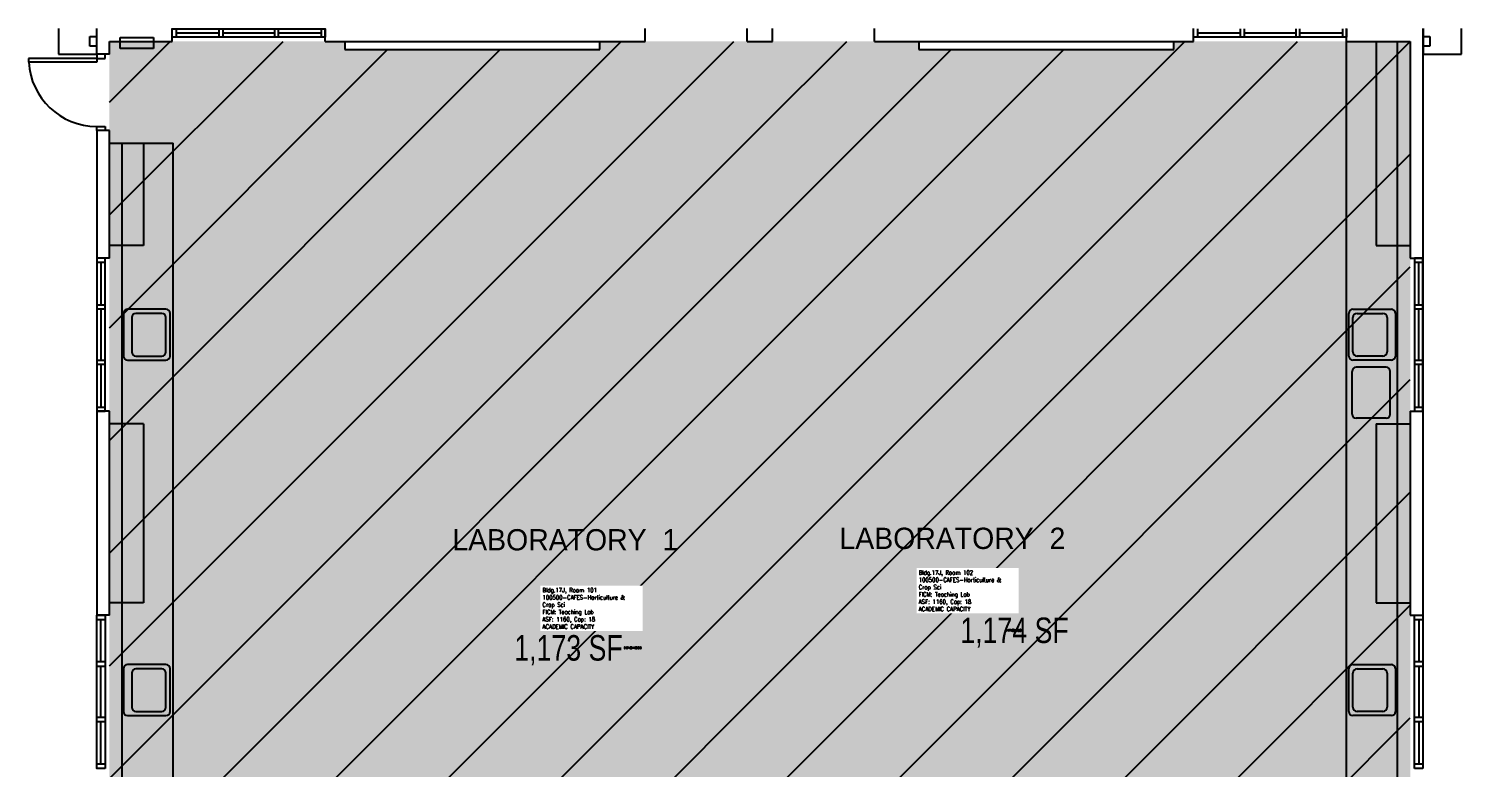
# Model space of a CAD drawing. Header units: inches. Extents: x -216 to 642, y -298 to 996.
# Drawn here: x -32 to 642, y 276 to 624 of the extents above; entities that cross this region are included whole.
import ezdxf
from ezdxf.enums import TextEntityAlignment as Align

# ---------------------------------------------------------------- set-up
doc = ezdxf.new("R2010")
doc.units = ezdxf.units.IN
doc.header["$LTSCALE"] = 50
doc.header["$MEASUREMENT"] = 0
for name, color, linetype in [('A-DOOR', 2, 'CONTINUOUS'), ('A-FLOR', 3, 'CONTINUOUS'), ('A-GLAZ', 1, 'CONTINUOUS'), ('A-GLAZ-SILL', 2, 'CONTINUOUS'), ('A-IDEN-RNUM', 7, 'CONTINUOUS'), ('A-IDEN-SNUM', 4, 'CONTINUOUS'), ('A-IDEN-TEXT', 4, 'CONTINUOUS'), ('A-IDEN-VNUM', 4, 'CONTINUOUS'), ('A-WALL', 5, 'CONTINUOUS'), ('AREA-TEXT', 3, 'CONTINUOUS'), ('Rooms-Capacity', 4, 'CONTINUOUS'), ('Rooms-Category-Color', 7, 'CONTINUOUS'), ('Rooms-College-Color', 7, 'CONTINUOUS'), ('Rooms-Department-Color', 7, 'CONTINUOUS'), ('Rooms-Division-Color', 7, 'CONTINUOUS'), ('Rooms-Information', 7, 'CONTINUOUS')]:
    doc.layers.add(name, color=color, linetype=linetype)
doc.styles.add('AREA', font='arial.ttf', dxfattribs={"width": 0.75, "height": 24})
doc.styles.add('ROOMSNUMBER', font='txt.shx', dxfattribs={"height": 0.03})
doc.styles.add('ROOMVNUMBER', font='simplex.shx', dxfattribs={"width": 0.85})

msp = doc.modelspace()

# ---------------------------------------------------------------- hatches: boundary and pattern name
at = {"layer": 'Rooms-Capacity'}
h = msp.add_hatch(dxfattribs=at)
h.set_pattern_fill('ANSI31', color=256, scale=300, style=0)
h.paths.add_polyline_path([(312, 17.99), (279, 17.99), (279, 70.07), (6, 70.07), (6, 618), (116.77, 618), (116.77, 614.09), (236.76, 614.09), (236.76, 618), (258, 618), (311.77, 618)])
h = msp.add_hatch(dxfattribs=at)
h.set_pattern_fill('ANSI31', color=256, scale=300, style=0)
h.paths.add_polyline_path([(311.77, 618), (386.77, 618), (386.77, 614.09), (506.76, 614.09), (506.76, 618), (618, 618), (618, 70.07), (345, 70.07), (345, 17.99), (312, 17.99)])
at = {"layer": 'Rooms-Category-Color', "true_color": 0xe3f498}
for points in [[(312, 17.99), (279, 17.99), (279, 70.07), (6, 70.07), (6, 618), (116.77, 618), (116.77, 614.09), (236.76, 614.09), (236.76, 618), (258, 618), (311.77, 618)], [(311.77, 618), (386.77, 618), (386.77, 614.09), (506.76, 614.09), (506.76, 618), (618, 618), (618, 70.07), (345, 70.07), (345, 17.99), (312, 17.99)]]:
    msp.add_hatch(color=61, dxfattribs=at).paths.add_polyline_path(points)
at = {"layer": 'Rooms-College-Color', "true_color": 0xe3c5e1}
for points in [[(312, 17.99), (279, 17.99), (279, 70.07), (6, 70.07), (6, 618), (116.77, 618), (116.77, 614.09), (236.76, 614.09), (236.76, 618), (258, 618), (311.77, 618)], [(311.77, 618), (386.77, 618), (386.77, 614.09), (506.76, 614.09), (506.76, 618), (618, 618), (618, 70.07), (345, 70.07), (345, 17.99), (312, 17.99)]]:
    msp.add_hatch(color=254, dxfattribs=at).paths.add_polyline_path(points)
at = {"layer": 'Rooms-Department-Color', "true_color": 0xe3c5e1}
for points in [[(312, 17.99), (279, 17.99), (279, 70.07), (6, 70.07), (6, 618), (116.77, 618), (116.77, 614.09), (236.76, 614.09), (236.76, 618), (258, 618), (311.77, 618)], [(311.77, 618), (386.77, 618), (386.77, 614.09), (506.76, 614.09), (506.76, 618), (618, 618), (618, 70.07), (345, 70.07), (345, 17.99), (312, 17.99)]]:
    msp.add_hatch(color=254, dxfattribs=at).paths.add_polyline_path(points)
at = {"layer": 'Rooms-Division-Color', "true_color": 0xe3c5e1}
for points in [[(312, 17.99), (279, 17.99), (279, 70.07), (6, 70.07), (6, 618), (116.77, 618), (116.77, 614.09), (236.76, 614.09), (236.76, 618), (258, 618), (311.77, 618)], [(311.77, 618), (386.77, 618), (386.77, 614.09), (506.76, 614.09), (506.76, 618), (618, 618), (618, 70.07), (345, 70.07), (345, 17.99), (312, 17.99)]]:
    msp.add_hatch(color=254, dxfattribs=at).paths.add_polyline_path(points)

# ---------------------------------------------------------------- linework, layer by layer
at = {"layer": 'A-DOOR', "linetype": 'Continuous'}
for p, q in [((-32, 610), (-32, 608.25)), ((0, 610), (-32, 610)), ((0, 608.25), (-32, 608.25)), ((0, 610), (0, 608.25))]:
    msp.add_line(p, q, dxfattribs=at)
msp.add_arc((0, 610), 32, 183.13024, 270, dxfattribs=at)
at = {"layer": 'A-FLOR'}
for p, q in [((-18, 624), (-18, 612)), ((-3.21, 620.23), (0, 620.23)), ((-3.21, 615.77), (-3.21, 620.23)), ((624, 624), (624, 612)), ((624, 615.99), (624, 620.44)), ((624, 620.23), (627.21, 620.23)), ((627.21, 620.23), (627.21, 615.77)), ((642, 612), (642, 624)), ((0, 615.77), (-3.21, 615.77)), ((11.03, 619.86), (26.73, 619.86)), ((11.03, 614.63), (11.03, 619.86)), ((26.73, 614.63), (11.03, 614.63)), ((26.73, 619.86), (26.73, 614.63)), ((588, 100.07), (588, 618)), ((602, 618), (602, 522)), ((612, 76.07), (612, 618)), ((627.21, 615.77), (624, 615.77)), ((-18, 612), (0, 612)), ((624, 612), (642, 612)), ((6, 570.11), (36, 570.11)), ((12, 100.07), (12, 570.11)), ((22, 570.11), (22, 522)), ((36, 100.07), (36, 570.11)), ((22, 522), (6, 522)), ((602, 522), (618, 522)), ((12.58, 490.03), (12.58, 469.97)), ((32.61, 492), (14.54, 492)), ((16.51, 488.06), (16.51, 471.94)), ((30.64, 490.03), (18.48, 490.03)), ((32.61, 471.94), (32.61, 488.06)), ((34.58, 469.97), (34.58, 490.03)), ((589.04, 469.97), (589.04, 490.03)), ((591.01, 492), (609.07, 492)), ((591.01, 471.94), (591.01, 488.06)), ((592.98, 490.03), (605.14, 490.03)), ((607.1, 488.06), (607.1, 471.94)), ((611.04, 490.03), (611.04, 469.97)), ((14.54, 468), (32.61, 468)), ((18.48, 469.97), (30.64, 469.97)), ((609.07, 468), (591.01, 468)), ((605.14, 469.97), (592.98, 469.97)), ((590.58, 442.68), (590.58, 462.68)), ((606.58, 464.68), (592.58, 464.68)), ((608.58, 442.68), (608.58, 462.68)), ((606.58, 440.68), (592.58, 440.68)), ((22, 438), (6, 438)), ((22, 438), (22, 353.79)), ((602, 438), (602, 353.79)), ((602, 438), (618, 438)), ((22, 353.79), (6, 353.79)), ((602, 353.79), (618, 353.79)), ((32.61, 324.79), (14.54, 324.79)), ((591.01, 324.79), (609.07, 324.79)), ((12.58, 322.82), (12.58, 302.76)), ((16.51, 320.85), (16.51, 304.73)), ((30.64, 322.82), (18.48, 322.82)), ((32.61, 304.73), (32.61, 320.85)), ((34.58, 302.76), (34.58, 322.82)), ((589.04, 302.76), (589.04, 322.82)), ((591.01, 304.73), (591.01, 320.85)), ((592.98, 322.82), (605.14, 322.82)), ((607.1, 320.85), (607.1, 304.73)), ((611.04, 322.82), (611.04, 302.76)), ((14.54, 300.79), (32.61, 300.79)), ((18.48, 302.76), (30.64, 302.76)), ((609.07, 300.79), (591.01, 300.79)), ((605.14, 302.76), (592.98, 302.76))]:
    msp.add_line(p, q, dxfattribs=at)
for centre, radius, start, end in [((14.54, 490.03), 1.97, 90, 180), ((18.48, 488.06), 1.97, 90, 180), ((30.64, 488.06), 1.97, 360, 90), ((32.61, 490.03), 1.97, 360, 90), ((591.01, 490.03), 1.97, 90, 180), ((592.98, 488.06), 1.97, 90, 180), ((605.14, 488.06), 1.97, 360, 90), ((609.07, 490.03), 1.97, 360, 90), ((18.48, 471.94), 1.97, 180, 270), ((30.64, 471.94), 1.97, 270, 360), ((592.98, 471.94), 1.97, 180, 270), ((605.14, 471.94), 1.97, 270, 360), ((14.54, 469.97), 1.97, 180, 270), ((32.61, 469.97), 1.97, 270, 360), ((591.01, 469.97), 1.97, 180, 270), ((609.07, 469.97), 1.97, 270, 360), ((592.58, 462.68), 2, 90, 180), ((606.58, 462.68), 2, 360, 90), ((592.58, 442.68), 2, 180, 270), ((606.58, 442.68), 2, 270, 360), ((14.54, 322.82), 1.97, 90, 180), ((32.61, 322.82), 1.97, 360, 90), ((591.01, 322.82), 1.97, 90, 180), ((609.07, 322.82), 1.97, 360, 90), ((18.48, 320.85), 1.97, 90, 180), ((30.64, 320.85), 1.97, 360, 90), ((592.98, 320.85), 1.97, 90, 180), ((605.14, 320.85), 1.97, 360, 90), ((18.48, 304.73), 1.97, 180, 270), ((30.64, 304.73), 1.97, 270, 360), ((592.98, 304.73), 1.97, 180, 270), ((605.14, 304.73), 1.97, 270, 360), ((14.54, 302.76), 1.97, 180, 270), ((32.61, 302.76), 1.97, 270, 360), ((591.01, 302.76), 1.97, 180, 270), ((609.07, 302.76), 1.97, 270, 360)]:
    msp.add_arc(centre, radius, start, end, dxfattribs=at)
at = {"layer": 'A-GLAZ', "linetype": 'Continuous'}
for p, q in [((37.5, 621.97), (57.5, 621.97)), ((59.47, 621.97), (83.6, 621.97)), ((85.57, 621.97), (105.57, 621.97)), ((517.97, 621.97), (537.97, 621.97)), ((539.94, 621.97), (564.06, 621.97)), ((566.03, 621.97), (586.03, 621.97)), ((2.03, 514.03), (2.03, 494.03)), ((621.97, 494.03), (621.97, 514.03)), ((2.03, 492.06), (2.03, 467.94)), ((621.97, 467.94), (621.97, 492.06)), ((2.03, 465.97), (2.03, 445.97)), ((621.97, 445.97), (621.97, 465.97)), ((2.03, 326.03), (2.03, 346.03)), ((621.97, 346.03), (621.97, 326.03)), ((2.03, 299.94), (2.03, 324.06)), ((621.97, 324.06), (621.97, 299.94)), ((2.03, 277.97), (2.03, 297.97)), ((621.97, 297.97), (621.97, 277.97))]:
    msp.add_line(p, q, dxfattribs=at)
at = {"layer": 'A-GLAZ-SILL', "linetype": 'Continuous'}
for p, q in [((37.5, 620), (37.5, 623.94)), ((57.5, 623.94), (57.5, 620)), ((59.47, 620), (59.47, 623.94)), ((83.6, 623.94), (83.6, 620)), ((85.57, 620), (85.57, 623.94)), ((105.57, 623.94), (105.57, 620)), ((516, 620), (516, 623.94)), ((517.97, 620), (517.97, 623.94)), ((537.97, 623.94), (537.97, 620)), ((539.94, 620), (539.94, 623.94)), ((564.06, 623.94), (564.06, 620)), ((566.03, 620), (566.03, 623.94)), ((586.03, 623.94), (586.03, 620)), ((588, 623.94), (588, 620)), ((588, 620), (516, 620)), ((0, 612), (0, 610)), ((4, 612), (0, 612)), ((0, 610), (4, 610)), ((4, 610), (4, 612)), ((0, 576), (0, 578)), ((0, 578), (4, 578)), ((4, 576), (0, 576)), ((4, 578), (4, 576)), ((4, 514.03), (0.06, 514.03)), ((623.94, 516), (620, 516)), ((620, 516), (620, 444)), ((623.94, 514.03), (620, 514.03)), ((623.94, 444), (623.94, 516)), ((0.06, 494.03), (4, 494.03)), ((4, 492.06), (0.06, 492.06)), ((620, 494.03), (623.94, 494.03)), ((623.94, 492.06), (620, 492.06)), ((0.06, 467.94), (4, 467.94)), ((4, 465.97), (0.06, 465.97)), ((620, 467.94), (623.94, 467.94)), ((623.94, 465.97), (620, 465.97)), ((0.06, 445.97), (4, 445.97)), ((620, 445.97), (623.94, 445.97)), ((620, 444), (623.94, 444)), ((0.06, 346.03), (4, 346.03)), ((620, 348), (623.94, 348)), ((620, 276), (620, 348)), ((620, 346.03), (623.94, 346.03)), ((4, 326.03), (0.06, 326.03)), ((0.06, 324.06), (4, 324.06)), ((623.94, 326.03), (620, 326.03)), ((620, 324.06), (623.94, 324.06)), ((4, 299.94), (0.06, 299.94)), ((0.06, 297.97), (4, 297.97)), ((623.94, 299.94), (620, 299.94)), ((620, 297.97), (623.94, 297.97)), ((4, 277.97), (0.06, 277.97)), ((623.94, 277.97), (620, 277.97)), ((623.94, 276), (620, 276))]:
    msp.add_line(p, q, dxfattribs=at)
at = {"layer": 'A-GLAZ-SILL'}
for p, q in [((624, 444), (624, 516)), ((624, 276), (624, 348))]:
    msp.add_line(p, q, dxfattribs=at)
at = {"layer": 'A-GLAZ-SILL', "linetype": 'Continuous'}
for points in [[(35.53, 620), (35.53, 623.94), (107.53, 623.94), (107.53, 620)], [(4, 516), (0.06, 516), (0.06, 444), (4, 444)], [(4, 276), (0.06, 276), (0.06, 348), (4, 348)]]:
    msp.add_lwpolyline(points, close=True, dxfattribs=at)
at = {"layer": 'A-WALL'}
for p, q in [((0, 612), (0, 624)), ((35.53, 618), (35.53, 624)), ((107.53, 618), (107.53, 624)), ((258, 618), (258, 624)), ((306, 618), (306, 624)), ((318, 618), (318, 624)), ((366, 618), (366, 624)), ((516, 618), (516, 624)), ((588, 618), (588, 624)), ((624, 516), (624, 624)), ((6, 618), (35.53, 618)), ((6, 612), (6, 618)), ((107.53, 618), (258, 618)), ((116.77, 618), (116.77, 614.09)), ((116.77, 614.09), (236.76, 614.09)), ((236.76, 614.09), (236.76, 618)), ((306, 618), (318, 618)), ((366, 618), (516, 618)), ((386.77, 618), (386.77, 614.09)), ((386.77, 614.09), (506.76, 614.09)), ((506.76, 614.09), (506.76, 618)), ((588, 618), (618, 618)), ((618, 618), (618, 516)), ((6, 612), (0, 612)), ((0, 576), (0, 516)), ((6, 576), (0, 576)), ((6, 516), (6, 576)), ((6, 516), (0, 516)), ((618, 516), (624, 516)), ((0, 444), (0, 348)), ((6, 444), (0, 444)), ((6, 348), (6, 444)), ((618, 444), (618, 348)), ((618, 444), (624, 444)), ((624, 348), (624, 444)), ((6, 348), (0, 348)), ((618, 348), (624, 348))]:
    msp.add_line(p, q, dxfattribs=at)

# ---------------------------------------------------------------- texts
at = {"layer": 'A-IDEN-RNUM', "style": 'ROOMSNUMBER'}
for s, p in [('0102-00', (431.79, 340.94)), ('0101-00', (252.18, 332.67))]:
    msp.add_text(s, height=1, rotation=360, dxfattribs=at).set_placement(p, align=Align.MIDDLE_CENTER)
at = {"layer": 'A-IDEN-SNUM', "style": 'ROOMSNUMBER'}
for s, p in [('017J010200', (431.79, 340.94)), ('017J010100', (252.18, 332.67))]:
    msp.add_text(s, height=1, rotation=360, dxfattribs=at).set_placement(p, align=Align.MIDDLE_CENTER)
at = {"layer": 'A-IDEN-TEXT'}
for s, p in [('LABORATORY  1', (220.46, 383.53)), ('LABORATORY  2', (402.57, 384.21))]:
    msp.add_text(s, height=9.9996, rotation=360, dxfattribs=at).set_placement(p, align=Align.MIDDLE_CENTER)
at = {"layer": 'A-IDEN-VNUM', "style": 'ROOMVNUMBER', "width": 0.85}
for s, p in [('102', (401.28, 357.14)), ('101', (221.67, 348.87))]:
    msp.add_text(s, height=14.4, rotation=360, dxfattribs=at).set_placement(p, align=Align.MIDDLE_CENTER)
at = {"layer": 'AREA-TEXT', "style": 'AREA', "width": 0.75}
for s, p in [('1,174 SF', (431.79, 340.94)), ('1,173 SF', (221.96, 332.67))]:
    msp.add_text(s, height=12, dxfattribs=at).set_placement(p, align=Align.MIDDLE_CENTER)

# ---------------------------------------------------------------- next in the draw order: texts
at = {"layer": 'Rooms-Information', "char_height": 2.05714, "width": 46.08, "attachment_point": 7, "rotation": 360, "style": 'ROOMVNUMBER', "bg_fill": 3, "box_fill_scale": 1.5, "bg_fill_color": 256, "bg_fill_true_color": 13158600, "bg_fill_transparency": 0}
for s, insert in [('Bldg.17J, Room 102^M^J100500-CAFES-Horticulture & Crop Sci^M^JFICM: Teaching Lab^M^JASF: 1160, Cap: 18^M^JACADEMIC CAPACITY', (386.71, 349.94)), ('Bldg.17J, Room 101^M^J100500-CAFES-Horticulture & Crop Sci^M^JFICM: Teaching Lab^M^JASF: 1160, Cap: 18^M^JACADEMIC CAPACITY', (209.72, 341.67))]:
    msp.add_mtext(s, dxfattribs=dict(at, insert=insert))

doc.saveas('drawing.dxf')
